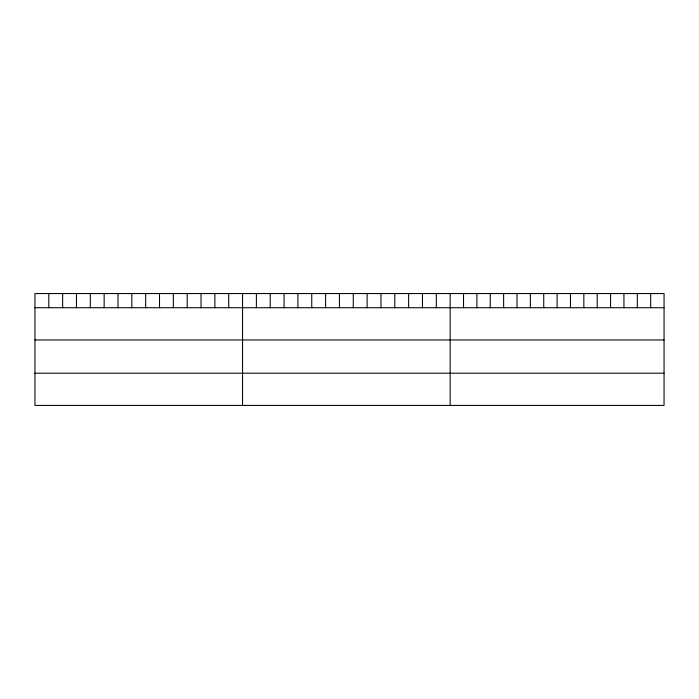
<?xml version="1.0" encoding="UTF-8"?>
<svg xmlns="http://www.w3.org/2000/svg" width="699" height="699" viewBox="0 0 699 699"><rect width="100%" height="100%" fill="white"/><g stroke="black" fill="none" stroke-linecap="round" stroke-linejoin="round"><path stroke-width="1.05" d="M664.05 339.967L664.05 293.563L34.95 293.563L34.95 405.437L664.05 405.437L664.05 339.967L34.95 339.967M34.95 307.726L664.05 307.726M34.95 373.196L664.05 373.196M650.682 293.563L650.682 307.726M637.313 293.563L637.313 307.726M623.945 293.563L623.945 307.726M610.577 293.563L610.577 307.726M597.208 293.563L597.208 307.726M583.84 293.563L583.84 307.726M570.471 293.563L570.471 307.726M557.103 293.563L557.103 307.726M543.735 293.563L543.735 307.726M530.366 293.563L530.366 307.726M516.998 293.563L516.998 307.726M503.63 293.563L503.63 307.726M490.261 293.563L490.261 307.726M476.893 293.563L476.893 307.726M463.524 293.563L463.524 307.726M450.156 293.563L450.156 405.437M436.316 293.563L436.316 307.726M422.476 293.563L422.476 307.726M408.635 293.563L408.635 307.726M394.795 293.563L394.795 307.726M380.955 293.563L380.955 307.726M367.115 293.563L367.115 307.726M353.275 293.563L353.275 307.726M339.434 293.563L339.434 307.726M325.594 293.563L325.594 307.726M311.754 293.563L311.754 307.726M297.914 293.563L297.914 307.726M284.074 293.563L284.074 307.726M270.233 293.563L270.233 307.726M256.393 293.563L256.393 307.726M242.553 293.563L242.553 405.437M228.713 293.563L228.713 307.726M214.873 293.563L214.873 307.726M201.032 293.563L201.032 307.726M187.192 293.563L187.192 307.726M173.352 293.563L173.352 307.726M159.512 293.563L159.512 307.726M145.672 293.563L145.672 307.726M131.831 293.563L131.831 307.726M117.991 293.563L117.991 307.726M104.151 293.563L104.151 307.726M90.311 293.563L90.311 307.726M76.471 293.563L76.471 307.726M62.63 293.563L62.63 307.726M48.79 293.563L48.79 307.726"/></g></svg>
